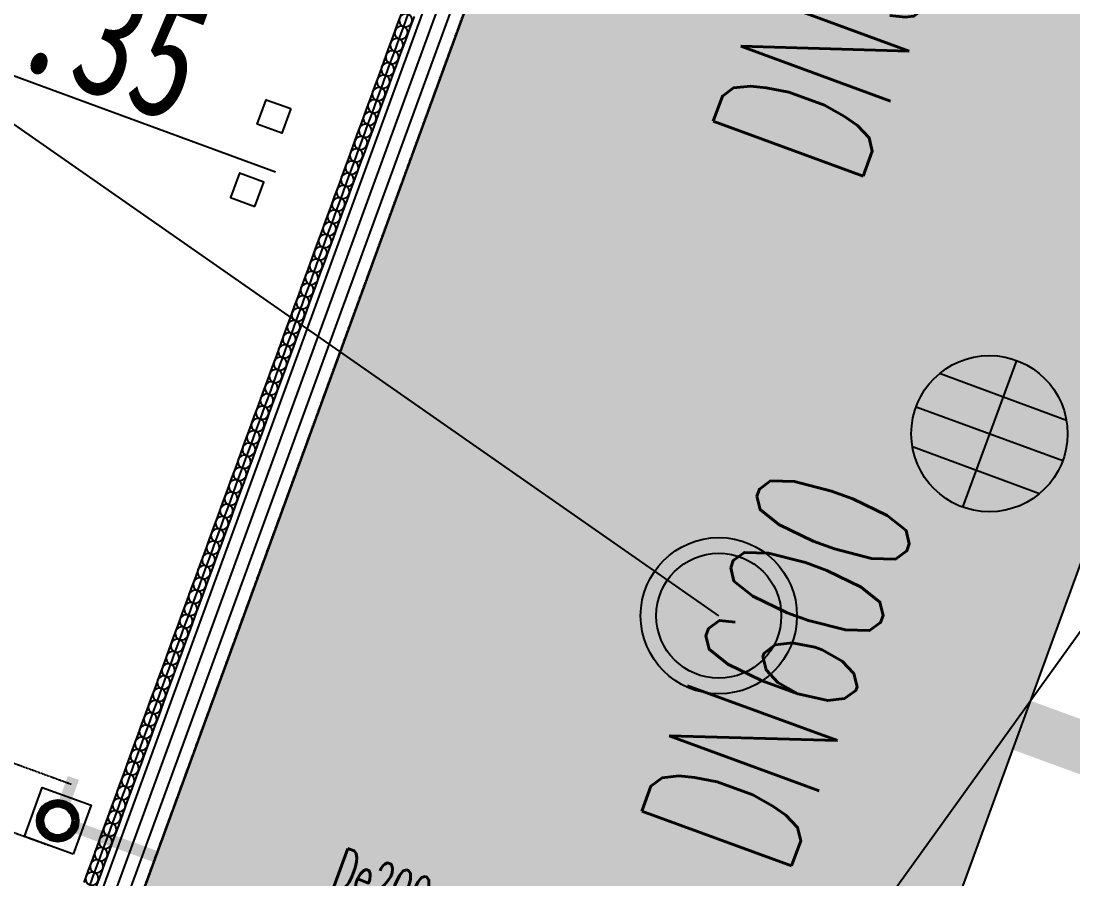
# Model space of a CAD drawing. Extents: x -111898 to 889894, y -2 to 1194865.
# Drawn here: x 669543 to 677620, y 797506 to 804094 of the extents above; entities that cross this region are included whole.
import ezdxf

# ---------------------------------------------------------------- set-up
doc = ezdxf.new("R2010")
doc.units = 0
doc.header["$LTSCALE"] = 10
doc.header["$MEASUREMENT"] = 0
doc.linetypes.add('10平面$0$DASH', pattern=[0.35, 0.25, -0.1])
doc.layers.get('Defpoints').update_dxf_attribs({"color": 210})
for name, color, linetype in [('0-WALL', 252, 'Continuous'), ('1-单体雨水', 131, 'Continuous'), ('10平面$0$A-HRAIL', 173, 'Continuous'), ('DIM_雨水', 4, 'Continuous'), ('Gps-ZF雨水', 4, 'TG_Y'), ('TEXT_污水', 2, 'Continuous'), ('TEXT_雨水', 4, 'Continuous'), ('WALL', 252, 'Continuous'), ('WELL_污水', 2, 'Continuous'), ('WELL_雨水', 4, 'Continuous'), ('污水标高', 2, 'Continuous'), ('雨水标高', 4, 'Continuous')]:
    doc.layers.add(name, color=color, linetype=linetype)
for name, color, linetype, lineweight in [('Gps-ZF喷淋', 6, 'TG_ZP', 60), ('GPS-ZF污水', 2, 'TG_W', 60), ('GPS-ZF消防', 1, 'TG_X', 60), ('GPS-ZF给水', 3, 'TG_J', 60), ('LG-ZF雨水', 4, 'Continuous', 60)]:
    doc.layers.add(name, color=color, linetype=linetype, lineweight=lineweight)
doc.styles.add('-宋体', font='', dxfattribs={"width": 0.75})
doc.styles.add('_TWT_PIPEDN', font='SIMPLEX', dxfattribs={"width": 0.6, "height": 3, "bigfont": 'HZTXT'})
doc.styles.add('TG_LINETYPE', font='SIMPLEX', dxfattribs={"width": 0.8, "height": 3.5, "bigfont": 'HZTXT'})
doc.styles.get('-宋体').set_extended_font_data('SimSun')
doc.linetypes.add('TG_J', pattern='A,2,-0.3,["J",TG_LINETYPE,S=0.1,R=0,X=-0.23,Y=-0.15],0', length=2.3)
doc.linetypes.add('TG_W', pattern='A,2,-0.3,["W",TG_LINETYPE,S=0.1,R=0,X=-0.23,Y=-0.15],0', length=2.3)
doc.linetypes.add('TG_WX', pattern='A,3,-0.6,["WX",TG_LINETYPE,S=0.1,R=0,X=-0.52,Y=-0.15],0', length=3.6)
doc.linetypes.add('TG_X', pattern='A,5,-0.3,["X",TG_LINETYPE,S=0.1,R=0,X=-0.23,Y=-0.15],0', length=5.3)
doc.linetypes.add('TG_Y', pattern='A,2,-0.3,["Y",TG_LINETYPE,S=0.1,R=0,X=-0.25,Y=-0.15],0', length=2.3)
doc.linetypes.add('TG_ZP', pattern='A,3,-0.6,["ZP",TG_LINETYPE,S=0.1,R=0,X=-0.52,Y=-0.15],0', length=3.6)

# ---------------------------------------------------------------- blocks, each defined once
blk = doc.blocks.new('10平面$0$99平面图例外参$0$$LinePat$圆环')
for points in [[(0, 150), (300, 150)], [(0, 0), (300, 0)], [(0, -150), (300, -150)]]:
    blk.add_lwpolyline(points)
at = {"color": 0}
blk.add_circle((150, 0), 150, dxfattribs=at)
blk = doc.blocks.new('$TWTSYS$00000376')
for radius in [0.5, 0.4]:
    blk.add_circle((0, 0, 0), radius)
blk = doc.blocks.new('$TWTSYS$00000375')
for p, q in [((0, 0.5, 0), (0, -0.5, 0)), ((0.433, 0.25, 0), (-0.433, 0.25, 0)), ((-0.5, 0, 0), (0.5, 0, 0)), ((0.433, -0.25, 0), (-0.433, -0.25, 0))]:
    blk.add_line(p, q)
blk.add_circle((0, 0, 0), 0.5)

msp = doc.modelspace()

# ---------------------------------------------------------------- hatches: boundary and pattern name
at = {"layer": '0-WALL'}
h = msp.add_hatch(dxfattribs=at)
h.set_pattern_fill('草坪或沼泽', color=8, scale=400, angle=-0.200257)
h.set_pattern_definition([(359.79974, (-824318.4, 704905.5), (1605.5824, 1594.398), [240, -48, 64, -48, 240, -960]), (359.79974, (-824398.3, 704953.8), (1605.5824, 1594.398), [160, -120, 240, -120, 160, -800]), (359.79974, (-823836, 705591.9), (1605.5824, 1594.398), [200, -80, 200, -1120]), (359.79974, (-824634.9, 705914.7), (1605.5824, 1594.398), [80, -160, 80, -1280]), (89.79974, (-824474.9, 705914.1), (-1594.398, 1605.5824), [144, -1456]), (89.79974, (-823998.3, 704952.4), (-1594.398, 1605.5824), [160, -1440]), (89.79974, (-823596, 705591), (-1594.398, 1605.5824), [160, -1440]), (44.79974, (-823790.3, 704935.7), (5.5922, 1599.9902), [160, -2102.7417]), (134.79974, (-824206.3, 704937.2), (-1599.9902, 5.5922), [160, -2102.7417]), (63.23469, (-823838.3, 704943.9), (5.5922, 1599.99023), [160, -3417.7088]), (75.7635, (-823918.27, 704952.15), (5.59221, 1599.99023), [160, -6436.969]), (75.7635, (-823516.03, 705590.75), (5.59221, 1599.99023), [128, -6468.969]), (75.7635, (-824442.9, 705914), (5.59221, 1599.99023), [112, -6484.969]), (103.835987, (-824078.27, 704952.7), (5.59221, 1599.99023), [160, -6436.969]), (103.835987, (-823676.03, 705591.3), (5.59221, 1599.99023), [128, -6468.969]), (103.835987, (-824506.9, 705914.2), (5.59221, 1599.99023), [112, -6484.969]), (116.364795, (-824158.3, 704945), (5.5922, 1599.99023), [160, -3417.7069])])
edge = h.paths.add_edge_path()
edge.add_arc((650511.7, 756169.39), 10500.96, 256.529736, 339.513382)
edge.add_line((660348.51, 752494.17), (679697.02, 805450.72))
edge.add_arc((669857.31, 809118.83), 10501.18, 339.555259, 430.470113)
edge.add_line((673367.84, 819015.84), (665666.23, 821829.71))
edge.add_arc((664733, 818975.44), 3002.96, 71.894482, 159.906593)
edge.add_line((661912.83, 820007.11), (676753.33, 814584.98))
edge.add_line((676753.33, 814584.98), (651633.06, 745830.18))
edge.add_line((651633.06, 745830.18), (636792.24, 751252.41))
edge.add_line((636792.24, 751252.41), (636463.06, 750350.45))
edge.add_arc((637878, 749836.1), 1505.53, 160.023006, 253.015376)
edge.add_line((637438.21, 748396.24), (648065.6, 745957.3))

# ---------------------------------------------------------------- linework, layer by layer
msp.add_lwpolyline([(648065.6, 745957.3, 0.3787845), (660348.51, 752494.17), (679697.02, 805450.72, 0.418898), (673367.84, 819015.84), (665666.23, 821829.71, 0.4040877), (661912.83, 820007.11), (676753.33, 814584.98), (651633.06, 745830.18), (636792.24, 751252.41), (636463.06, 750350.45, 0.4295945), (637438.21, 748396.24)], format="xyb", close=True, dxfattribs=at)
at = {"layer": '1-单体雨水', "const_width": 90}
msp.add_lwpolyline([(670847.87, 797578.81), (669965.69, 797901.12)], dxfattribs=at)
at = {"layer": 'Defpoints', "color": 7}
for points in [[(671613.38, 803420.88), (671544.75, 803233.03), (671356.89, 803301.66), (671425.53, 803489.52)], [(671338.84, 802669.46), (671407.48, 802857.32), (671219.62, 802925.95), (671150.99, 802738.1)], [(669944.02, 797696.11), (669568.31, 797833.38), (669705.58, 798209.09), (670081.28, 798071.82)]]:
    msp.add_lwpolyline(points, close=True, dxfattribs=at)
at = {"layer": 'DIM_雨水'}
msp.add_lwpolyline([(676276.82, 800577.23, 0, 0, 0), (677179.38, 803030.31, 0, 266.67, 0), (676834.08, 802091.82, 0, 0, 0)], format="xyseb", dxfattribs=at)
at = {"layer": 'Gps-ZF喷淋', "const_width": 400}
msp.add_lwpolyline([(671533.3, 806435.32), (682503.42, 802427.28)], dxfattribs=at)
at = {"layer": 'GPS-ZF污水', "ltscale": 0.1, "const_width": 400}
for points in [[(676486.18, 803840.59), (676499.11, 803875.76)], [(675107.65, 800090.47), (676003.15, 802526.55)], [(675526, 799307.83), (679079.28, 798009.09)], [(673154.48, 794777.1), (674693.62, 798964.15)]]:
    msp.add_lwpolyline(points, dxfattribs=at)
at = {"layer": 'GPS-ZF消防', "linetype": 'TG_WX', "ltscale": 0.1, "const_width": 400}
for points in [[(671189.06, 805030.68), (674856.52, 803690.74)], [(674856.52, 803690.74), (675211.19, 804665.7)], [(671794.65, 795273.93), (674856.52, 803690.74)], [(674856.52, 803690.74), (681070.85, 801420.27)]]:
    msp.add_lwpolyline(points, dxfattribs=at)
at = {"layer": 'GPS-ZF给水', "ltscale": 0.1, "const_width": 400}
msp.add_lwpolyline([(651936.75, 743707.09), (679851.32, 820212.27)], dxfattribs=at)
at = {"layer": 'Gps-ZF雨水', "ltscale": 0.1}
for points, const_width in [([(677184.43, 801488.68), (677379.85, 802023.56)], 400), ([(676772.63, 800361.55), (676526.36, 799687.49)], 400), ([(676045.92, 798372.5), (675483.26, 796832.5)], 400), ([(669876.27, 798093.49), (669944.91, 798281.34)], 90)]:
    msp.add_lwpolyline(points, dxfattribs=dict(at, const_width=const_width))
at = {"layer": 'Gps-ZF雨水', "const_width": 360}
msp.add_lwpolyline([(677542.1, 800719.21), (679771.81, 799904.58)], dxfattribs=at)
at = {"layer": 'LG-ZF雨水'}
for radius in [150, 120]:
    msp.add_circle((669824.8, 797952.6), radius, dxfattribs=at)
at = {"layer": 'WALL', "color": 8, "linetype": '10平面$0$DASH'}
for p, q in [((514102.5, 855166.82), (669927.78, 798234.48)), ((513930.92, 854697.19), (669756.2, 797764.84))]:
    msp.add_line(p, q, dxfattribs=at)
at = {"layer": 'WALL', "color": 8}
for p, q in [((676231.32, 814030.42), (669649.27, 796015.18)), ((676325.25, 813996.11), (669743.19, 795980.86)), ((676419.17, 813961.79), (669837.12, 795946.55)), ((676513.1, 813927.47), (669931.05, 795912.23))]:
    msp.add_line(p, q, dxfattribs=at)
at = {"layer": 'WALL', "color": 8, "linetype": '10平面$0$DASH', "ltscale": 2}
msp.add_lwpolyline([(652181.85, 803280.74), (670215.88, 796691.82), (676650.3, 814302.99), (658616.27, 820891.9)], close=True, dxfattribs=at)
at = {"layer": '污水标高', "color": 2}
for p, q in [((668348.71, 804091.65), (671495.6, 802935.53)), ((674900.64, 799527.31), (668349.4, 804093.51))]:
    msp.add_line(p, q, dxfattribs=at)
at = {"layer": '雨水标高'}
msp.add_line((675120.18, 795853.06), (684136.49, 808397.03, 0), dxfattribs=at)

# ---------------------------------------------------------------- block references
at = {"layer": '10平面$0$A-HRAIL', "xscale": -0.3341019207554806, "yscale": 0.3333333333333334, "zscale": 0.3333333333333333, "rotation": 69.92971143459307}
for p in [(672513.27, 804145.43), (672478.88, 804051.29), (672444.48, 803957.14), (672410.08, 803863), (672375.69, 803768.86), (672341.29, 803674.71), (672306.89, 803580.57), (672272.5, 803486.43), (672238.1, 803392.28), (672203.7, 803298.14), (672169.31, 803203.99), (672134.91, 803109.85), (672100.51, 803015.71), (672066.12, 802921.56), (672031.72, 802827.42), (671997.33, 802733.28), (671962.93, 802639.13), (671928.53, 802544.99), (671894.14, 802450.84), (671859.74, 802356.7), (671825.34, 802262.56), (671790.95, 802168.41), (671756.55, 802074.27), (671722.15, 801980.12), (671687.76, 801885.98), (671653.36, 801791.84), (671618.97, 801697.69), (671584.57, 801603.55), (671550.17, 801509.41), (671515.78, 801415.26), (671481.38, 801321.12), (671446.98, 801226.97), (671412.59, 801132.83), (671378.19, 801038.69), (671343.79, 800944.54), (671309.4, 800850.4), (671275, 800756.26), (671240.6, 800662.11), (671206.21, 800567.97), (671171.81, 800473.82), (671137.42, 800379.68), (671103.02, 800285.54), (671068.62, 800191.39), (671034.23, 800097.25), (670999.83, 800003.1), (670965.43, 799908.96), (670931.04, 799814.82), (670896.64, 799720.67), (670862.24, 799626.53), (670827.85, 799532.39), (670793.45, 799438.24), (670759.06, 799344.1), (670724.66, 799249.95), (670690.26, 799155.81), (670655.87, 799061.67), (670621.47, 798967.52), (670587.07, 798873.38), (670552.68, 798779.24), (670518.28, 798685.09), (670483.88, 798590.95), (670449.49, 798496.8), (670415.09, 798402.66), (670380.7, 798308.52), (670346.3, 798214.37), (670311.9, 798120.23), (670277.51, 798026.08), (670243.11, 797931.94), (670208.71, 797837.8), (670174.32, 797743.65), (670139.92, 797649.51), (670105.52, 797555.37)]:
    msp.add_blockref('10平面$0$99平面图例外参$0$$LinePat$圆环', p, dxfattribs=at)
at = {"layer": 'WELL_污水', "xscale": 1200, "yscale": 1200, "zscale": 1200, "rotation": 339.7997433390076}
msp.add_blockref('$TWTSYS$00000376', (674900.64, 799527.31), dxfattribs=at)
at = {"layer": 'WELL_雨水', "xscale": 1200, "yscale": 1200, "zscale": 1200, "rotation": 339.79974336667}
msp.add_blockref('$TWTSYS$00000375', (676978.53, 800925.11), dxfattribs=at)

# ---------------------------------------------------------------- texts
at = {"layer": 'TEXT_污水', "style": '_TWT_PIPEDN', "width": 0.557143}
msp.add_text('DN300', height=1225, rotation=69.816816, dxfattribs=at).set_placement((675967.79, 802792.68))
at = {"layer": 'TEXT_雨水', "style": '_TWT_PIPEDN', "width": 0.557143}
for s, height, rotation, p in [('DN600', 1225, 69.92986, (675419.94, 797496.94)), ('De200', 315, 339.929712, (671915.37, 797455.19))]:
    msp.add_text(s, height=height, rotation=rotation, dxfattribs=at).set_placement(p)
at = {"layer": '污水标高', "color": 2, "style": '-宋体', "width": 0.75}
msp.add_text('2.35', height=906.329, rotation=339.799744, dxfattribs=at).set_placement((669005.9, 803939.97))

doc.saveas('drawing.dxf')
